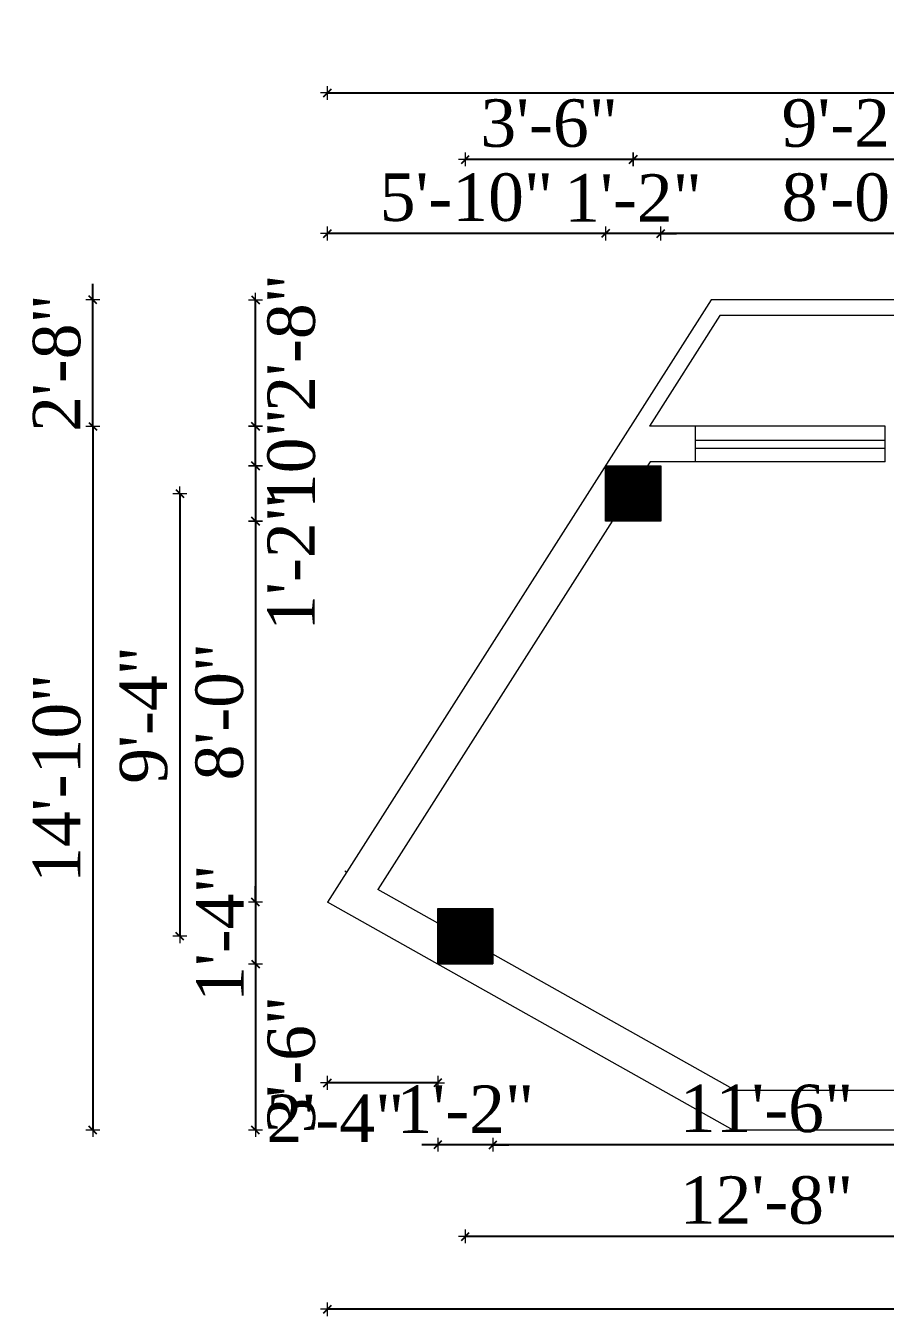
# Model space of a CAD drawing. Header units: inches. Extents: x 4069 to 291496, y -47643 to 12535.
# Drawn here: x 30802.6 to 31020.1, y 2269.8 to 2596.2 of the extents above; entities that cross this region are included whole.
import ezdxf

# ---------------------------------------------------------------- set-up
doc = ezdxf.new("R2010")
doc.units = ezdxf.units.IN
doc.header["$LTSCALE"] = 5
doc.header["$MEASUREMENT"] = 0
doc.layers.add('A-WALL', color=7, linetype='Continuous', lineweight=9)
doc.layers.add('Dimension', color=7, linetype='Continuous', lineweight=18)
doc.layers.add('dim line', color=7, linetype='Continuous', lineweight=15, true_color=0xfab2b2)
doc.styles.add('ordinary', font='times.ttf')
doc.dimstyles.new('Copy of 96', dxfattribs={"dimtxt": 7, "dimasz": 4, "dimexe": 0.5, "dimexo": 0.5, "dimgap": 3, "dimtad": 1, "dimdec": 1, "dimzin": 11, "dimdsep": 46, "dimlunit": 4, "dimtxsty": 'ordinary', "dimblk": 'OBLIQUE', "dimcen": 0.09, "dimse1": 1, "dimse2": 1, "dimclrt": 6, "dimazin": 0, "dimtfac": 1, "dimtdec": 1, "dimtix": 1, "dimtmove": 2, "dimatfit": 3, "dimldrblk": 'leader', "dimfxl": 0.5, "dimfxlon": 1, "dimtolj": 1, "dimtzin": 0, "dimarcsym": 0})
pattern_1 = [(225, (55604.94825, 3974.6349), (0.08838834765, -0.08838834765), [])]

# ---------------------------------------------------------------- blocks, each defined once
blk = doc.blocks.new('oblique')
at = {"color": 0, "lineweight": -2}
blk.add_line((0.25, 0.25), (-0.25, -0.25), dxfattribs=at)
at = {"layer": 'dim line', "lineweight": 9}
for p, q in [((-0.4375, 0), (0.4375, 0)), ((0, 0.4375), (0, -0.4375))]:
    blk.add_line(p, q, dxfattribs=at)
blk = doc.blocks.new('*D814')
at = {"layer": 'A-WALL', "color": 0, "lineweight": -2, "ltscale": 5, "transparency": 16777216}
blk.add_line((31059.25, 2543.67), (30963.25, 2543.67), dxfattribs=at)
at = {"layer": 'Defpoints', "color": 0, "ltscale": 5, "transparency": 16777216}
for p in [(30963.25, 2543.67), (30963.25, 2484.91), (31059.25, 2484.91, -58.17)]:
    blk.add_point(p, dxfattribs=at)
at = {"layer": 'A-WALL', "color": 0, "lineweight": -2, "ltscale": 5, "transparency": 16777216, "xscale": 4, "yscale": 4, "zscale": 4, "rotation": 180}
blk.add_blockref('oblique', (30963.25, 2543.67), dxfattribs=at)
at = {"layer": 'A-WALL', "color": 0, "lineweight": -2, "ltscale": 5, "transparency": 16777216, "xscale": 4, "yscale": 4, "zscale": 4}
blk.add_blockref('oblique', (31059.25, 2543.67), dxfattribs=at)
at = {"layer": 'A-WALL', "color": 6, "ltscale": 5, "transparency": 16777216, "insert": (31011.25, 2552.77), "char_height": 12, "attachment_point": 5, "style": 'ordinary'}
blk.add_mtext('\\A1;8\'-0"', dxfattribs=at)
blk = doc.blocks.new('_OBLIQUE')
at = {"color": 0, "linetype": 'ByBlock'}
blk.add_line((-0.5, -0.5), (0.5, 0.5), dxfattribs=at)
blk = doc.blocks.new('leader')
at = {"layer": 'Dimension'}
for p, q in [((0, -4.328), (0, 4.328)), ((-4.424, 0), (4.424, 0))]:
    blk.add_line(p, q, dxfattribs=at)
blk = doc.blocks.new('*D815')
at = {"layer": 'A-WALL', "color": 0, "lineweight": -2, "ltscale": 5, "transparency": 16777216}
for p, q in [((30949.25, 2543.67), (30945.25, 2543.67)), ((30963.25, 2543.67), (30949.25, 2543.67)), ((30963.25, 2543.67), (30967.25, 2543.67))]:
    blk.add_line(p, q, dxfattribs=at)
at = {"layer": 'Defpoints', "color": 0, "ltscale": 5, "transparency": 16777216}
for p in [(30949.25, 2543.67), (30949.25, 2484.91, -58.17), (30963.25, 2484.91)]:
    blk.add_point(p, dxfattribs=at)
at = {"layer": 'A-WALL', "color": 0, "lineweight": -2, "ltscale": 5, "transparency": 16777216, "xscale": 4, "yscale": 4, "zscale": 4}
blk.add_blockref('oblique', (30949.25, 2543.67), dxfattribs=at)
at = {"layer": 'A-WALL', "color": 0, "lineweight": -2, "ltscale": 5, "transparency": 16777216, "xscale": 4, "yscale": 4, "zscale": 4, "rotation": 180}
blk.add_blockref('oblique', (30963.25, 2543.67), dxfattribs=at)
at = {"layer": 'A-WALL', "color": 6, "ltscale": 5, "transparency": 16777216, "insert": (30956.25, 2552.67), "char_height": 12, "attachment_point": 5, "style": 'ordinary'}
blk.add_mtext('\\A1;1\'-2"', dxfattribs=at)
blk = doc.blocks.new('*D817')
at = {"layer": 'A-WALL', "color": 0, "lineweight": -2, "ltscale": 5, "transparency": 16777216}
blk.add_line((31066.25, 2562.42), (30956.25, 2562.42), dxfattribs=at)
at = {"layer": 'Defpoints', "color": 0, "ltscale": 5, "transparency": 16777216}
for p in [(30956.25, 2562.42), (30956.25, 2477.91, -58.17), (31066.25, 2477.91, -58.17)]:
    blk.add_point(p, dxfattribs=at)
at = {"layer": 'A-WALL', "color": 0, "lineweight": -2, "ltscale": 5, "transparency": 16777216, "xscale": 4, "yscale": 4, "zscale": 4, "rotation": 180}
blk.add_blockref('oblique', (30956.25, 2562.42), dxfattribs=at)
at = {"layer": 'A-WALL', "color": 0, "lineweight": -2, "ltscale": 5, "transparency": 16777216, "xscale": 4, "yscale": 4, "zscale": 4}
blk.add_blockref('oblique', (31066.25, 2562.42), dxfattribs=at)
at = {"layer": 'A-WALL', "color": 6, "ltscale": 5, "transparency": 16777216, "insert": (31011.25, 2571.54), "char_height": 12, "attachment_point": 5, "style": 'ordinary'}
blk.add_mtext('\\A1;9\'-2"', dxfattribs=at)
blk = doc.blocks.new('*D707')
at = {"layer": 'A-WALL', "color": 0, "lineweight": -2, "ltscale": 5, "transparency": 16777216}
blk.add_line((30878.91, 2579.23), (31292.58, 2579.23), dxfattribs=at)
at = {"layer": 'Defpoints', "color": 0, "ltscale": 5, "transparency": 16777216}
for p in [(31292.58, 2579.23), (31292.58, 2484.91, -58.17), (30878.91, 2374.57, -58)]:
    blk.add_point(p, dxfattribs=at)
at = {"layer": 'A-WALL', "color": 0, "lineweight": -2, "ltscale": 5, "transparency": 16777216, "xscale": 4, "yscale": 4, "zscale": 4, "rotation": 180}
blk.add_blockref('oblique', (30878.91, 2579.23), dxfattribs=at)
at = {"layer": 'A-WALL', "color": 0, "lineweight": -2, "ltscale": 5, "transparency": 16777216, "xscale": 4, "yscale": 4, "zscale": 4}
blk.add_blockref('oblique', (31292.58, 2579.23), dxfattribs=at)
at = {"layer": 'A-WALL', "color": 6, "ltscale": 5, "transparency": 16777216, "insert": (31085.75, 2588.33), "char_height": 12, "attachment_point": 5, "style": 'ordinary'}
blk.add_mtext('\\A1;34\'-6"', dxfattribs=at)
blk = doc.blocks.new('*D709')
at = {"layer": 'A-WALL', "color": 0, "lineweight": -2, "ltscale": 5, "transparency": 16777216}
blk.add_line((31059.25, 2313.2), (30920.8, 2313.2), dxfattribs=at)
at = {"layer": 'Defpoints', "color": 0, "ltscale": 5, "transparency": 16777216}
for p in [(30920.8, 2358.91, -58.17), (31059.25, 2358.91, -58.17), (30920.8, 2313.2)]:
    blk.add_point(p, dxfattribs=at)
at = {"layer": 'A-WALL', "color": 0, "lineweight": -2, "ltscale": 5, "transparency": 16777216, "xscale": 4, "yscale": 4, "zscale": 4, "rotation": 180}
blk.add_blockref('oblique', (30920.8, 2313.2), dxfattribs=at)
at = {"layer": 'A-WALL', "color": 0, "lineweight": -2, "ltscale": 5, "transparency": 16777216, "xscale": 4, "yscale": 4, "zscale": 4}
blk.add_blockref('oblique', (31059.25, 2313.2), dxfattribs=at)
at = {"layer": 'A-WALL', "color": 6, "ltscale": 5, "transparency": 16777216, "insert": (30990.02, 2322.31), "char_height": 12, "attachment_point": 5, "style": 'ordinary'}
blk.add_mtext('\\A1;11\'-6"', dxfattribs=at)
blk = doc.blocks.new('*D822')
at = {"layer": 'A-WALL', "color": 0, "lineweight": -2, "ltscale": 5, "transparency": 16777216}
for p, q in [((30906.8, 2313.2), (30902.8, 2313.2)), ((30920.8, 2313.2), (30906.8, 2313.2)), ((30920.8, 2313.2), (30924.8, 2313.2))]:
    blk.add_line(p, q, dxfattribs=at)
at = {"layer": 'Defpoints', "color": 0, "ltscale": 5, "transparency": 16777216}
for p in [(30906.8, 2358.91, -58.17), (30920.8, 2358.91, -58.17), (30906.8, 2313.2)]:
    blk.add_point(p, dxfattribs=at)
at = {"layer": 'A-WALL', "color": 0, "lineweight": -2, "ltscale": 5, "transparency": 16777216, "xscale": 4, "yscale": 4, "zscale": 4}
blk.add_blockref('oblique', (30906.8, 2313.2), dxfattribs=at)
at = {"layer": 'A-WALL', "color": 0, "lineweight": -2, "ltscale": 5, "transparency": 16777216, "xscale": 4, "yscale": 4, "zscale": 4, "rotation": 180}
blk.add_blockref('oblique', (30920.8, 2313.2), dxfattribs=at)
at = {"layer": 'A-WALL', "color": 6, "ltscale": 5, "transparency": 16777216, "insert": (30913.8, 2322.2), "char_height": 12, "attachment_point": 5, "style": 'ordinary'}
blk.add_mtext('\\A1;1\'-2"', dxfattribs=at)
blk = doc.blocks.new('*D824')
at = {"layer": 'A-WALL', "color": 0, "lineweight": -2, "ltscale": 5, "transparency": 16777216}
blk.add_line((31066.25, 2290.01), (30913.8, 2290.01), dxfattribs=at)
at = {"layer": 'Defpoints', "color": 0, "ltscale": 5, "transparency": 16777216}
for p in [(30913.8, 2365.91, -58.17), (31066.25, 2365.91, -58.17), (30913.8, 2290.01)]:
    blk.add_point(p, dxfattribs=at)
at = {"layer": 'A-WALL', "color": 0, "lineweight": -2, "ltscale": 5, "transparency": 16777216, "xscale": 4, "yscale": 4, "zscale": 4, "rotation": 180}
blk.add_blockref('oblique', (30913.8, 2290.01), dxfattribs=at)
at = {"layer": 'A-WALL', "color": 0, "lineweight": -2, "ltscale": 5, "transparency": 16777216, "xscale": 4, "yscale": 4, "zscale": 4}
blk.add_blockref('oblique', (31066.25, 2290.01), dxfattribs=at)
at = {"layer": 'A-WALL', "color": 6, "ltscale": 5, "transparency": 16777216, "insert": (30990.02, 2299.12), "char_height": 12, "attachment_point": 5, "style": 'ordinary'}
blk.add_mtext('\\A1;12\'-8"', dxfattribs=at)
blk = doc.blocks.new('*D711')
at = {"layer": 'A-WALL', "color": 0, "lineweight": -2, "ltscale": 5, "transparency": 16777216}
blk.add_line((31291.76, 2271.58), (30878.91, 2271.58), dxfattribs=at)
at = {"layer": 'Defpoints', "color": 0, "ltscale": 5, "transparency": 16777216}
for p in [(30878.91, 2374.57, -58), (31291.76, 2358.91, -58.17), (30878.91, 2271.58)]:
    blk.add_point(p, dxfattribs=at)
at = {"layer": 'A-WALL', "color": 0, "lineweight": -2, "ltscale": 5, "transparency": 16777216, "xscale": 4, "yscale": 4, "zscale": 4, "rotation": 180}
blk.add_blockref('oblique', (30878.91, 2271.58), dxfattribs=at)
at = {"layer": 'A-WALL', "color": 0, "lineweight": -2, "ltscale": 5, "transparency": 16777216, "xscale": 4, "yscale": 4, "zscale": 4}
blk.add_blockref('oblique', (31291.76, 2271.58), dxfattribs=at)
at = {"layer": 'A-WALL', "color": 6, "ltscale": 5, "transparency": 16777216, "insert": (31085.34, 2280.68), "char_height": 12, "attachment_point": 5, "style": 'ordinary'}
blk.add_mtext('\\A1;34\'-5"', dxfattribs=at)
blk = doc.blocks.new('*D826')
at = {"layer": 'A-WALL', "color": 0, "lineweight": -2, "ltscale": 5, "transparency": 16777216}
blk.add_line((30906.8, 2328.87), (30878.91, 2328.87), dxfattribs=at)
at = {"layer": 'Defpoints', "color": 0, "ltscale": 5, "transparency": 16777216}
for p in [(30878.91, 2374.57), (30906.8, 2358.91, -58.17), (30878.91, 2328.87)]:
    blk.add_point(p, dxfattribs=at)
at = {"layer": 'A-WALL', "color": 0, "lineweight": -2, "ltscale": 5, "transparency": 16777216, "xscale": 4, "yscale": 4, "zscale": 4, "rotation": 180}
blk.add_blockref('oblique', (30878.91, 2328.87), dxfattribs=at)
at = {"layer": 'A-WALL', "color": 0, "lineweight": -2, "ltscale": 5, "transparency": 16777216, "xscale": 4, "yscale": 4, "zscale": 4}
blk.add_blockref('oblique', (30906.8, 2328.87), dxfattribs=at)
at = {"layer": 'A-WALL', "color": 6, "ltscale": 5, "transparency": 16777216, "insert": (30880.92, 2319.87), "char_height": 12, "attachment_point": 5, "style": 'ordinary'}
blk.add_mtext('\\A1;2\'-4"', dxfattribs=at)
blk = doc.blocks.new('*D827')
at = {"layer": 'A-WALL', "color": 0, "lineweight": -2, "ltscale": 5, "transparency": 16777216}
blk.add_line((30949.25, 2543.67), (30878.91, 2543.67), dxfattribs=at)
at = {"layer": 'Defpoints', "color": 0, "ltscale": 5, "transparency": 16777216}
for p in [(30878.91, 2543.67), (30949.25, 2484.91, -58.17), (30878.91, 2374.57, -116.34)]:
    blk.add_point(p, dxfattribs=at)
at = {"layer": 'A-WALL', "color": 0, "lineweight": -2, "ltscale": 5, "transparency": 16777216, "xscale": 4, "yscale": 4, "zscale": 4, "rotation": 180}
blk.add_blockref('oblique', (30878.91, 2543.67), dxfattribs=at)
at = {"layer": 'A-WALL', "color": 0, "lineweight": -2, "ltscale": 5, "transparency": 16777216, "xscale": 4, "yscale": 4, "zscale": 4}
blk.add_blockref('oblique', (30949.25, 2543.67), dxfattribs=at)
at = {"layer": 'A-WALL', "color": 6, "ltscale": 5, "transparency": 16777216, "insert": (30914.08, 2552.77), "char_height": 12, "attachment_point": 5, "style": 'ordinary'}
blk.add_mtext('\\A1;5\'-10"', dxfattribs=at)
blk = doc.blocks.new('*D716')
at = {"layer": 'A-WALL', "color": 0, "lineweight": -2, "ltscale": 5, "transparency": 16777216}
blk.add_line((30860.7, 2484.91), (30860.7, 2470.91), dxfattribs=at)
at = {"layer": 'Defpoints', "color": 0, "ltscale": 5, "transparency": 16777216}
for p in [(30949.25, 2484.91, -58.17), (30860.7, 2470.91), (30949.25, 2470.91, -58.17)]:
    blk.add_point(p, dxfattribs=at)
at = {"layer": 'A-WALL', "color": 0, "lineweight": -2, "ltscale": 5, "transparency": 16777216, "xscale": 4, "yscale": 4, "zscale": 4}
for p, rotation in [((30860.7, 2484.91), 90), ((30860.7, 2470.91), 270)]:
    blk.add_blockref('oblique', p, dxfattribs=dict(at, rotation=rotation))
at = {"layer": 'A-WALL', "color": 6, "ltscale": 5, "transparency": 16777216, "insert": (30869.7, 2460.61), "char_height": 12, "attachment_point": 5, "rotation": 90, "style": 'ordinary'}
blk.add_mtext('\\A1;1\'-2"', dxfattribs=at)
blk = doc.blocks.new('*D717')
at = {"layer": 'A-WALL', "color": 0, "lineweight": -2, "ltscale": 5, "transparency": 16777216}
blk.add_line((30819.53, 2494.91), (30819.53, 2316.91), dxfattribs=at)
at = {"layer": 'Defpoints', "color": 0, "ltscale": 5, "transparency": 16777216}
for p in [(30955.62, 2494.91, -58.17), (30819.53, 2316.91), (30981.57, 2316.91, -58.17)]:
    blk.add_point(p, dxfattribs=at)
at = {"layer": 'A-WALL', "color": 0, "lineweight": -2, "ltscale": 5, "transparency": 16777216, "xscale": 4, "yscale": 4, "zscale": 4}
for p, rotation in [((30819.53, 2494.91), 90), ((30819.53, 2316.91), 270)]:
    blk.add_blockref('oblique', p, dxfattribs=dict(at, rotation=rotation))
at = {"layer": 'A-WALL', "color": 6, "ltscale": 5, "transparency": 16777216, "insert": (30810.43, 2405.91), "char_height": 12, "attachment_point": 5, "rotation": 90, "style": 'ordinary'}
blk.add_mtext('\\A1;14\'-10"', dxfattribs=at)
blk = doc.blocks.new('*D718')
at = {"layer": 'A-WALL', "color": 0, "lineweight": -2, "ltscale": 5, "transparency": 16777216}
blk.add_line((30860.7, 2470.91), (30860.7, 2374.57), dxfattribs=at)
at = {"layer": 'Defpoints', "color": 0, "ltscale": 5, "transparency": 16777216}
for p in [(30949.25, 2470.91, -58.17), (30860.7, 2374.57), (30878.91, 2374.57, -116.34)]:
    blk.add_point(p, dxfattribs=at)
at = {"layer": 'A-WALL', "color": 0, "lineweight": -2, "ltscale": 5, "transparency": 16777216, "xscale": 4, "yscale": 4, "zscale": 4}
for p, rotation in [((30860.7, 2470.91), 90), ((30860.7, 2374.57), 270)]:
    blk.add_blockref('oblique', p, dxfattribs=dict(at, rotation=rotation))
at = {"layer": 'A-WALL', "color": 6, "ltscale": 5, "transparency": 16777216, "insert": (30851.6, 2422.74), "char_height": 12, "attachment_point": 5, "rotation": 90, "style": 'ordinary'}
blk.add_mtext('\\A1;8\'-0"', dxfattribs=at)
blk = doc.blocks.new('*D719')
at = {"layer": 'A-WALL', "color": 0, "lineweight": -2, "ltscale": 5, "transparency": 16777216}
for p, q in [((30860.7, 2374.57), (30860.7, 2378.57)), ((30860.7, 2374.57), (30860.7, 2358.91)), ((30860.7, 2358.91), (30860.7, 2354.91))]:
    blk.add_line(p, q, dxfattribs=at)
at = {"layer": 'Defpoints', "color": 0, "ltscale": 5, "transparency": 16777216}
for p in [(30878.91, 2374.57, -116.34), (30860.7, 2358.91), (30906.8, 2358.91, -58.17)]:
    blk.add_point(p, dxfattribs=at)
at = {"layer": 'A-WALL', "color": 0, "lineweight": -2, "ltscale": 5, "transparency": 16777216, "xscale": 4, "yscale": 4, "zscale": 4}
for p, rotation in [((30860.7, 2374.57), 270), ((30860.7, 2358.91), 90)]:
    blk.add_blockref('oblique', p, dxfattribs=dict(at, rotation=rotation))
at = {"layer": 'A-WALL', "color": 6, "ltscale": 5, "transparency": 16777216, "insert": (30851.7, 2366.74), "char_height": 12, "attachment_point": 5, "rotation": 90, "style": 'ordinary'}
blk.add_mtext('\\A1;1\'-4"', dxfattribs=at)
blk = doc.blocks.new('*D720')
at = {"layer": 'A-WALL', "color": 0, "lineweight": -2, "ltscale": 5, "transparency": 16777216}
blk.add_line((30860.7, 2484.91), (30860.7, 2494.91), dxfattribs=at)
at = {"layer": 'Defpoints', "color": 0, "ltscale": 5, "transparency": 16777216}
for p in [(30860.7, 2494.91), (30955.62, 2494.91, -58), (30949.25, 2484.91, -58.17)]:
    blk.add_point(p, dxfattribs=at)
at = {"layer": 'A-WALL', "color": 0, "lineweight": -2, "ltscale": 5, "transparency": 16777216, "xscale": 4, "yscale": 4, "zscale": 4}
for p, rotation in [((30860.7, 2494.91), 90), ((30860.7, 2484.91), 270)]:
    blk.add_blockref('oblique', p, dxfattribs=dict(at, rotation=rotation))
at = {"layer": 'A-WALL', "color": 6, "ltscale": 5, "transparency": 16777216, "insert": (30869.81, 2486.73), "char_height": 12, "attachment_point": 5, "rotation": 90, "style": 'ordinary'}
blk.add_mtext('\\A1;10"', dxfattribs=at)
blk = doc.blocks.new('*D724')
at = {"layer": 'A-WALL', "color": 0, "lineweight": -2, "ltscale": 5, "transparency": 16777216}
blk.add_line((30841.53, 2477.91), (30841.53, 2365.91), dxfattribs=at)
at = {"layer": 'Defpoints', "color": 0, "ltscale": 5, "transparency": 16777216}
for p in [(30956.25, 2477.91, -58.17), (30841.53, 2365.91), (30913.8, 2365.91, -58.17)]:
    blk.add_point(p, dxfattribs=at)
at = {"layer": 'A-WALL', "color": 0, "lineweight": -2, "ltscale": 5, "transparency": 16777216, "xscale": 4, "yscale": 4, "zscale": 4}
for p, rotation in [((30841.53, 2477.91), 90), ((30841.53, 2365.91), 270)]:
    blk.add_blockref('oblique', p, dxfattribs=dict(at, rotation=rotation))
at = {"layer": 'A-WALL', "color": 6, "ltscale": 5, "transparency": 16777216, "insert": (30832.41, 2421.91), "char_height": 12, "attachment_point": 5, "rotation": 90, "style": 'ordinary'}
blk.add_mtext('\\A1;9\'-4"', dxfattribs=at)
blk = doc.blocks.new('*D725')
at = {"layer": 'A-WALL', "color": 0, "lineweight": -2, "ltscale": 5, "transparency": 16777216}
blk.add_line((30860.7, 2358.91), (30860.7, 2316.91), dxfattribs=at)
at = {"layer": 'Defpoints', "color": 0, "ltscale": 5, "transparency": 16777216}
for p in [(30906.8, 2358.91, -58.17), (30860.7, 2316.91), (30981.57, 2316.91, -58.17)]:
    blk.add_point(p, dxfattribs=at)
at = {"layer": 'A-WALL', "color": 0, "lineweight": -2, "ltscale": 5, "transparency": 16777216, "xscale": 4, "yscale": 4, "zscale": 4}
for p, rotation in [((30860.7, 2358.91), 90), ((30860.7, 2316.91), 270)]:
    blk.add_blockref('oblique', p, dxfattribs=dict(at, rotation=rotation))
at = {"layer": 'A-WALL', "color": 6, "ltscale": 5, "transparency": 16777216, "insert": (30869.81, 2333.45), "char_height": 12, "attachment_point": 5, "rotation": 90, "style": 'ordinary'}
blk.add_mtext('\\A1;3\'-6"', dxfattribs=at)
blk = doc.blocks.new('*D834')
at = {"layer": 'A-WALL', "color": 0, "lineweight": -2, "ltscale": 5, "transparency": 16777216}
blk.add_line((30860.7, 2494.91), (30860.7, 2526.91), dxfattribs=at)
at = {"layer": 'Defpoints', "color": 0, "ltscale": 5, "transparency": 16777216}
for p in [(30860.7, 2526.91), (30976.02, 2526.91), (30955.62, 2494.91, -58)]:
    blk.add_point(p, dxfattribs=at)
at = {"layer": 'A-WALL', "color": 0, "lineweight": -2, "ltscale": 5, "transparency": 16777216, "xscale": 4, "yscale": 4, "zscale": 4}
for p, rotation in [((30860.7, 2526.91), 90), ((30860.7, 2494.91), 270)]:
    blk.add_blockref('oblique', p, dxfattribs=dict(at, rotation=rotation))
at = {"layer": 'A-WALL', "color": 6, "ltscale": 5, "transparency": 16777216, "insert": (30869.81, 2516), "char_height": 12, "attachment_point": 5, "rotation": 90, "style": 'ordinary'}
blk.add_mtext('\\A1;2\'-8"', dxfattribs=at)
blk = doc.blocks.new('*D727')
at = {"layer": 'A-WALL', "color": 0, "lineweight": -2, "ltscale": 5, "transparency": 16777216}
for p, q in [((30819.53, 2526.91), (30819.53, 2530.91)), ((30819.53, 2494.91), (30819.53, 2526.91)), ((30819.53, 2494.91), (30819.53, 2490.91))]:
    blk.add_line(p, q, dxfattribs=at)
at = {"layer": 'Defpoints', "color": 0, "ltscale": 5, "transparency": 16777216}
for p in [(30819.53, 2526.91), (30976.02, 2526.91, -58), (30955.62, 2494.91, -58.17)]:
    blk.add_point(p, dxfattribs=at)
at = {"layer": 'A-WALL', "color": 0, "lineweight": -2, "ltscale": 5, "transparency": 16777216, "xscale": 4, "yscale": 4, "zscale": 4}
for p, rotation in [((30819.53, 2526.91), 270), ((30819.53, 2494.91), 90)]:
    blk.add_blockref('oblique', p, dxfattribs=dict(at, rotation=rotation))
at = {"layer": 'A-WALL', "color": 6, "ltscale": 5, "transparency": 16777216, "insert": (30810.43, 2510.91), "char_height": 12, "attachment_point": 5, "rotation": 90, "style": 'ordinary'}
blk.add_mtext('\\A1;2\'-8"', dxfattribs=at)
blk = doc.blocks.new('*D836')
at = {"layer": 'A-WALL', "color": 0, "lineweight": -2, "ltscale": 5, "transparency": 16777216}
blk.add_line((30956.25, 2562.42), (30913.8, 2562.42), dxfattribs=at)
at = {"layer": 'Defpoints', "color": 0, "ltscale": 5, "transparency": 16777216}
for p in [(30913.8, 2562.42), (30956.25, 2477.91, -58.17), (30913.8, 2365.91, -58.17)]:
    blk.add_point(p, dxfattribs=at)
at = {"layer": 'A-WALL', "color": 0, "lineweight": -2, "ltscale": 5, "transparency": 16777216, "xscale": 4, "yscale": 4, "zscale": 4, "rotation": 180}
blk.add_blockref('oblique', (30913.8, 2562.42), dxfattribs=at)
at = {"layer": 'A-WALL', "color": 0, "lineweight": -2, "ltscale": 5, "transparency": 16777216, "xscale": 4, "yscale": 4, "zscale": 4}
blk.add_blockref('oblique', (30956.25, 2562.42), dxfattribs=at)
at = {"layer": 'A-WALL', "color": 6, "ltscale": 5, "transparency": 16777216, "insert": (30935.02, 2571.53), "char_height": 12, "attachment_point": 5, "style": 'ordinary'}
blk.add_mtext('\\A1;3\'-6"', dxfattribs=at)

msp = doc.modelspace()

# ---------------------------------------------------------------- hatches: boundary and pattern name
at = {"layer": 'A-WALL', "ltscale": 5}
h = msp.add_hatch(dxfattribs=at)
h.set_pattern_fill('ANSI31', color=256, angle=180)
h.set_pattern_definition(pattern_1)
h.paths.add_polyline_path([(30963.24912, 2470.91376), (30963.24912, 2484.91376), (30949.24912, 2484.91376), (30949.24912, 2470.91376)])
h = msp.add_hatch(dxfattribs=at)
h.set_pattern_fill('ANSI31', color=256, angle=180)
h.set_pattern_definition(pattern_1)
h.paths.add_polyline_path([(30920.79549, 2372.91376), (30906.79549, 2372.91376), (30906.79549, 2358.91376), (30920.79549, 2358.91376)])

# ---------------------------------------------------------------- linework, layer by layer
for p, q in [((30976.02251, 2526.91376), (30878.91208, 2374.57453)), ((31292.85698, 2526.91376), (30976.02251, 2526.91376)), ((30978.21626, 2522.91376), (30960.36733, 2494.91376)), ((31288.83078, 2522.91376), (30978.21626, 2522.91376)), ((31020.05968, 2494.91376), (30960.36733, 2494.91376)), ((30972.05968, 2485.91376), (30972.05968, 2494.91376)), ((31020.05968, 2485.91376), (31020.05968, 2494.91376)), ((30972.05968, 2491.41376), (31020.05968, 2491.41376)), ((30972.05968, 2489.41376), (31020.05968, 2489.41376)), ((30960.55968, 2485.91376), (30959.92221, 2484.91376)), ((31020.05968, 2485.91376), (30960.55968, 2485.91376)), ((30950.99775, 2470.91376), (30891.61666, 2377.76136)), ((30883.75742, 2382.17552), (30883.31937, 2382.42155)), ((30906.79549, 2369.23614), (30891.61666, 2377.76136)), ((30981.57493, 2316.91376), (30878.91208, 2374.57453)), ((30982.14893, 2326.91376), (30920.75781, 2361.39419)), ((30906.79549, 2358.91376), (30920.79549, 2358.91376)), ((31282.55094, 2326.91376), (30982.14893, 2326.91376)), ((31291.48584, 2316.91376), (30981.57493, 2316.91376))]:
    msp.add_line(p, q, dxfattribs=at)
at = {"layer": 'A-WALL', "ltscale": 5, "elevation": -58.16904}
for points in [[(30963.24912, 2470.91376), (30949.24912, 2470.91376), (30949.24912, 2484.91376), (30963.24912, 2484.91376)], [(30920.79549, 2358.91376), (30906.79549, 2358.91376), (30906.79549, 2372.91376), (30920.79549, 2372.91376)]]:
    msp.add_lwpolyline(points, close=True, dxfattribs=at)

# ---------------------------------------------------------------- dimensions: what is measured, and where the dimension line sits
at = {"layer": 'A-WALL', "ltscale": 5}
for base, p1, p2, angle, picture, middle in [((31292.58276, 2579.2304), (30878.91208, 2374.57453, -58), (31292.58276, 2484.91376, -58.16904), 180, '*D707', (31085.74742, 2588.33422)), ((30913.79549, 2562.42314), (30956.24912, 2477.91376, -58.16904), (30913.79549, 2365.91376, -58.16904), 180, '*D836', (30935.02231, 2571.52697)), ((30956.24912, 2562.42314), (31066.24912, 2477.91376, -58.16904), (30956.24912, 2477.91376, -58.16904), 180, '*D817', (31011.24912, 2571.54427)), ((30878.91208, 2543.67035), (30949.24912, 2484.91376, -58.16904), (30878.91208, 2374.57453, -116.33808), 180, '*D827', (30914.0806, 2552.77417)), ((30949.24912, 2543.67035), (30963.24912, 2484.91376), (30949.24912, 2484.91376, -58.16904), 180, '*D815', (30956.24912, 2552.67035)), ((30963.24912, 2543.67035), (31059.24912, 2484.91376, -58.16904), (30963.24912, 2484.91376), 180, '*D814', (31011.24912, 2552.77417)), ((30819.53361, 2526.91376), (30955.62374, 2494.91376, -58.16904), (30976.02251, 2526.91376, -58), 270, '*D727', (30810.42979, 2510.91376)), ((30819.53361, 2316.91376), (30955.62374, 2494.91376, -58.16904), (30981.57493, 2316.91376, -58.16904), 270, '*D717', (30810.42979, 2405.91376)), ((30841.52759, 2365.91376), (30956.24912, 2477.91376, -58.16904), (30913.79549, 2365.91376, -58.16904), 270, '*D724', (30832.40646, 2421.91376)), ((30860.70285, 2374.57453), (30949.24912, 2470.91376, -58.16904), (30878.91208, 2374.57453, -116.33808), 270, '*D718', (30851.59903, 2422.74414)), ((30860.70285, 2358.91376), (30878.91208, 2374.57453, -116.33808), (30906.79549, 2358.91376, -58.16904), 270, '*D719', (30851.70285, 2366.74414)), ((30878.91208, 2271.57866), (31291.76007, 2358.91376, -58.16904), (30878.91208, 2374.57453, -58), 180, '*D711', (31085.33607, 2280.68248)), ((30913.79549, 2290.01146), (31066.24912, 2365.91376, -58.16904), (30913.79549, 2365.91376, -58.16904), 180, '*D824', (30990.02231, 2299.11528)), ((30906.79549, 2313.20464), (30920.79549, 2358.91376, -58.16904), (30906.79549, 2358.91376, -58.16904), 180, '*D822', (30913.79549, 2322.20464)), ((30920.79549, 2313.20464), (31059.24912, 2358.91376, -58.16904), (30920.79549, 2358.91376, -58.16904), 180, '*D709', (30990.02231, 2322.30846))]:
    dim = msp.add_linear_dim(base=base, p1=p1, p2=p2, angle=angle, dimstyle='Copy of 96', override={"dimtxt": 12, "dimdec": 0, "dimblk": 'oblique', "dimtdec": 0, "dimarcsym": 1}, dxfattribs=at)
    dim.commit()
    dim.dimension.update_dxf_attribs({"geometry": picture, "text_midpoint": middle})
for base, p1, p2, angle, picture, middle in [((30860.70285, 2526.91376), (30955.62374, 2494.91376, -58), (30976.02251, 2526.91376), 270, '*D834', (30869.80667, 2516.0027)), ((30860.70285, 2494.91376), (30949.24912, 2484.91376, -58.16904), (30955.62374, 2494.91376, -58), 270, '*D720', (30869.80667, 2486.72649)), ((30860.70285, 2470.91376), (30949.24912, 2484.91376, -58.16904), (30949.24912, 2470.91376, -58.16904), 270, '*D716', (30869.70285, 2460.61177)), ((30878.91208, 2328.86541), (30906.79549, 2358.91376, -58.16904), (30878.91208, 2374.57453), 180, '*D826', (30880.92017, 2319.86541)), ((30860.70285, 2316.91376), (30906.79549, 2358.91376, -58.16904), (30981.57493, 2316.91376, -58.16904), 270, '*D725', (30869.80667, 2333.44615))]:
    dim = msp.add_linear_dim(base=base, p1=p1, p2=p2, angle=angle, dimstyle='Copy of 96', override={"dimtxt": 12, "dimdec": 0, "dimblk": 'oblique', "dimtdec": 0, "dimarcsym": 1}, dxfattribs=at)
    dim.commit()
    dim.dimension.update_dxf_attribs({"geometry": picture, "text_midpoint": middle, "dimtype": 160})

doc.saveas('drawing.dxf')
